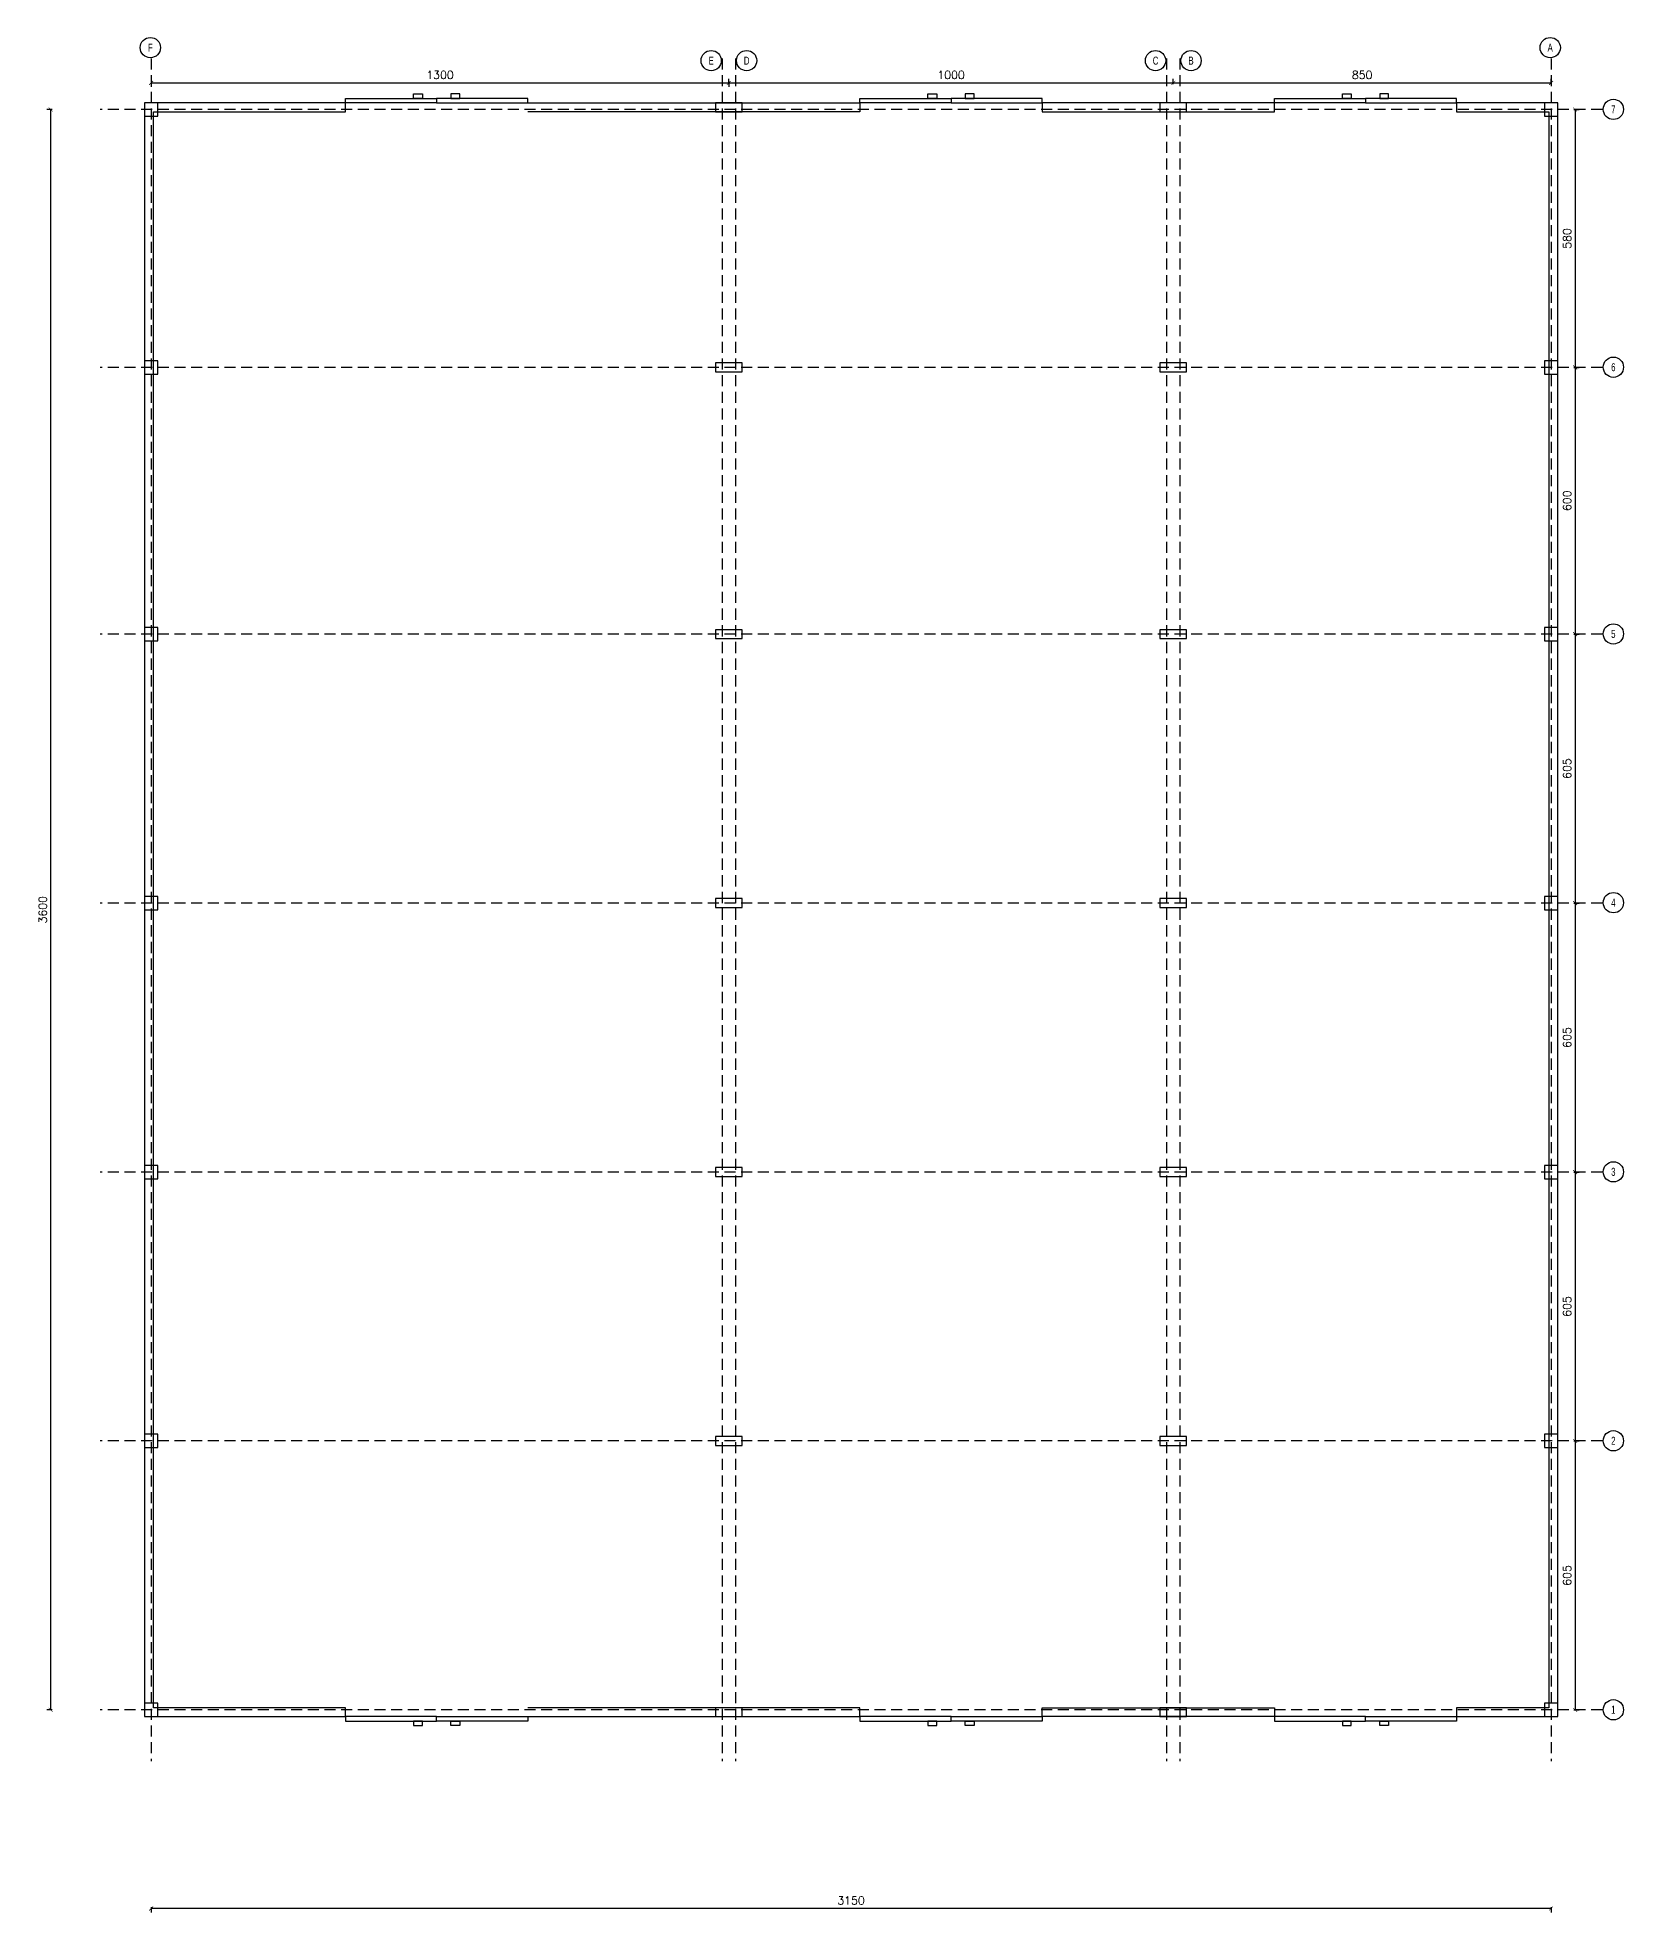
# Model space of a CAD drawing. Header units: metres. Extents: x -3 to 133, y -41 to 2.
# Drawn here: x -2.56 to 33.13, y -40.56 to 1.62 of the extents above; entities that cross this region are included whole.
import ezdxf
from ezdxf.enums import TextEntityAlignment as Align

# ---------------------------------------------------------------- set-up
doc = ezdxf.new("R2010")
doc.units = ezdxf.units.M
doc.linetypes.add('DASHED2', pattern=[0.375, 0.25, -0.125])
for name, color, linetype in [('A-100-DIMS', 14, 'Continuous'), ('A-100-GBUBS', 144, 'Continuous'), ('A-graf-hide', 251, 'DASHED2'), ('A-structure', 153, 'Continuous'), ('A-WALL', 7, 'Continuous')]:
    doc.layers.add(name, color=color, linetype=linetype)
doc.layers.add('Door', color=7, linetype='Continuous', true_color=0x7d26cd)
doc.styles.add('ROMAND', font='romand.shx')
doc.styles.add('SWIS', font='swissl.ttf', dxfattribs={"width": 0.7, "height": 3})
doc.dimstyles.new('1-100', dxfattribs={"dimtxt": 0.18, "dimasz": 0.09, "dimexe": 0.09, "dimexo": 0.045, "dimgap": 0.09, "dimtad": 1, "dimdec": 0, "dimlfac": 100, "dimzin": 0, "dimdsep": 46, "dimtxsty": 'ROMAND', "dimblk": 'ARCHTICK', "dimcen": 0.09, "dimclrd": 256, "dimclre": 256, "dimclrt": 2, "dimadec": 0, "dimazin": 0, "dimtfac": 1, "dimtdec": 0, "dimtix": 1, "dimtofl": 0, "dimtmove": 0, "dimatfit": 3, "dimldrblk": 'DOT', "dimfxl": 0.03, "dimfxlon": 1, "dimtolj": 1, "dimtzin": 0, "dimarcsym": 0})

# ---------------------------------------------------------------- blocks, each defined once
blk = doc.blocks.new('_ArchTick')
at = {"color": 0, "linetype": 'ByBlock', "const_width": 0.15}
blk.add_lwpolyline([(-0.5, -0.5), (0.5, 0.5)], dxfattribs=at)
blk = doc.blocks.new('*D29')
at = {"layer": 'A-100-DIMS', "lineweight": -2, "transparency": 16777216}
for p, q in [((23, 0.569), (23, 0.689)), ((23, 0.599), (31.5, 0.599)), ((31.5, 0.569), (31.5, 0.689))]:
    blk.add_line(p, q, dxfattribs=at)
at = {"layer": 'Defpoints', "color": 0, "transparency": 16777216}
for p in [(31.5, 0.599), (23, 0.15), (31.5, 0.15)]:
    blk.add_point(p, dxfattribs=at)
at = {"layer": 'A-100-DIMS', "lineweight": -2, "transparency": 16777216, "xscale": 0.09, "yscale": 0.09, "zscale": 0.09, "rotation": 180}
blk.add_blockref('_ArchTick', (23, 0.599), dxfattribs=at)
at = {"layer": 'A-100-DIMS', "lineweight": -2, "transparency": 16777216, "xscale": 0.09, "yscale": 0.09, "zscale": 0.09}
blk.add_blockref('_ArchTick', (31.5, 0.599), dxfattribs=at)
at = {"layer": 'A-100-DIMS', "color": 2, "transparency": 16777216, "insert": (27.25, 0.779), "char_height": 0.18, "attachment_point": 5, "style": 'ROMAND'}
blk.add_mtext('\\A1;850', dxfattribs=at)
blk = doc.blocks.new('_Dot')
at = {"color": 0, "linetype": 'ByBlock', "lineweight": -2}
blk.add_line((-0.5, 0), (-1, 0), dxfattribs=at)
at = {"color": 0, "linetype": 'ByBlock', "const_width": 0.5}
blk.add_lwpolyline([(-0.25, 0, 1), (0.25, 0, 1)], format="xyb", close=True, dxfattribs=at)
blk = doc.blocks.new('*D30')
at = {"layer": 'A-100-DIMS', "lineweight": -2, "transparency": 16777216}
for p, q in [((13, 0.569), (13, 0.689)), ((13, 0.599), (23, 0.599)), ((23, 0.569), (23, 0.689))]:
    blk.add_line(p, q, dxfattribs=at)
at = {"layer": 'Defpoints', "color": 0, "transparency": 16777216}
for p in [(23, 0.599), (13, 0.15), (23, 0.15)]:
    blk.add_point(p, dxfattribs=at)
at = {"layer": 'A-100-DIMS', "lineweight": -2, "transparency": 16777216, "xscale": 0.09, "yscale": 0.09, "zscale": 0.09, "rotation": 180}
blk.add_blockref('_ArchTick', (13, 0.599), dxfattribs=at)
at = {"layer": 'A-100-DIMS', "lineweight": -2, "transparency": 16777216, "xscale": 0.09, "yscale": 0.09, "zscale": 0.09}
blk.add_blockref('_ArchTick', (23, 0.599), dxfattribs=at)
at = {"layer": 'A-100-DIMS', "color": 2, "transparency": 16777216, "insert": (18, 0.779), "char_height": 0.18, "attachment_point": 5, "style": 'ROMAND'}
blk.add_mtext('\\A1;1000', dxfattribs=at)
blk = doc.blocks.new('*D31')
at = {"layer": 'A-100-DIMS', "lineweight": -2, "transparency": 16777216}
for p, q in [((0, 0.629), (0, 0.509)), ((0, 0.599), (13, 0.599)), ((13, 0.629), (13, 0.509))]:
    blk.add_line(p, q, dxfattribs=at)
at = {"layer": 'Defpoints', "color": 0, "transparency": 16777216}
for p in [(0, 1.15), (13, 1.15), (13, 0.599)]:
    blk.add_point(p, dxfattribs=at)
at = {"layer": 'A-100-DIMS', "lineweight": -2, "transparency": 16777216, "xscale": 0.09, "yscale": 0.09, "zscale": 0.09, "rotation": 180}
blk.add_blockref('_ArchTick', (0, 0.599), dxfattribs=at)
at = {"layer": 'A-100-DIMS', "lineweight": -2, "transparency": 16777216, "xscale": 0.09, "yscale": 0.09, "zscale": 0.09}
blk.add_blockref('_ArchTick', (13, 0.599), dxfattribs=at)
at = {"layer": 'A-100-DIMS', "color": 2, "transparency": 16777216, "insert": (6.5, 0.779), "char_height": 0.18, "attachment_point": 5, "style": 'ROMAND'}
blk.add_mtext('\\A1;1300', dxfattribs=at)
blk = doc.blocks.new('*D32')
at = {"layer": 'A-100-DIMS', "lineweight": -2, "transparency": 16777216}
for p, q in [((0, -40.437), (0, -40.557)), ((31.5, -40.467), (0, -40.467)), ((31.5, -40.437), (31.5, -40.557))]:
    blk.add_line(p, q, dxfattribs=at)
at = {"layer": 'Defpoints', "color": 0, "transparency": 16777216}
for p in [(0, -37.15), (31.5, -37.15), (0, -40.467)]:
    blk.add_point(p, dxfattribs=at)
at = {"layer": 'A-100-DIMS', "lineweight": -2, "transparency": 16777216, "xscale": 0.09, "yscale": 0.09, "zscale": 0.09, "rotation": 180}
blk.add_blockref('_ArchTick', (0, -40.467), dxfattribs=at)
at = {"layer": 'A-100-DIMS', "lineweight": -2, "transparency": 16777216, "xscale": 0.09, "yscale": 0.09, "zscale": 0.09}
blk.add_blockref('_ArchTick', (31.5, -40.467), dxfattribs=at)
at = {"layer": 'A-100-DIMS', "color": 2, "transparency": 16777216, "insert": (15.75, -40.287), "char_height": 0.18, "attachment_point": 5, "style": 'ROMAND'}
blk.add_mtext('\\A1;3150', dxfattribs=at)
blk = doc.blocks.new('*D33')
at = {"layer": 'A-100-DIMS', "lineweight": -2, "transparency": 16777216}
for p, q in [((-2.229, 0), (-2.349, 0)), ((-2.259, -36), (-2.259, 0)), ((-2.229, -36), (-2.349, -36))]:
    blk.add_line(p, q, dxfattribs=at)
at = {"layer": 'Defpoints', "color": 0, "transparency": 16777216}
for p in [(-2.259, 0), (-1.15, 0), (-1.15, -36)]:
    blk.add_point(p, dxfattribs=at)
at = {"layer": 'A-100-DIMS', "lineweight": -2, "transparency": 16777216, "xscale": 0.09, "yscale": 0.09, "zscale": 0.09}
for p, rotation in [((-2.259, 0), 90), ((-2.259, -36), 270)]:
    blk.add_blockref('_ArchTick', p, dxfattribs=dict(at, rotation=rotation))
at = {"layer": 'A-100-DIMS', "color": 2, "transparency": 16777216, "insert": (-2.439, -18), "char_height": 0.18, "attachment_point": 5, "rotation": 90, "style": 'ROMAND'}
blk.add_mtext('\\A1;3600', dxfattribs=at)
blk = doc.blocks.new('GBUB')
at = {"linetype": 'Continuous'}
blk.add_circle((0, 0), 6, dxfattribs=at)
at = {"color": 2, "style": 'SWIS', "width": 0.7}
blk.add_attdef('GRIDATT', text='', height=4, dxfattribs=at).set_placement((0, 0), align=Align.MIDDLE_CENTER)
blk = doc.blocks.new('*D105')
at = {"layer": 'A-100-DIMS', "lineweight": -2, "transparency": 16777216}
for p, q in [((32.012, 0), (32.132, 0)), ((32.042, 0), (32.042, -5.8)), ((32.012, -5.8), (32.132, -5.8))]:
    blk.add_line(p, q, dxfattribs=at)
at = {"layer": 'Defpoints', "color": 0, "transparency": 16777216}
for p in [(31.65, 0), (31.65, -5.8), (32.042, -5.8)]:
    blk.add_point(p, dxfattribs=at)
at = {"layer": 'A-100-DIMS', "lineweight": -2, "transparency": 16777216, "xscale": 0.09, "yscale": 0.09, "zscale": 0.09}
for p, rotation in [((32.042, 0), 90), ((32.042, -5.8), 270)]:
    blk.add_blockref('_ArchTick', p, dxfattribs=dict(at, rotation=rotation))
at = {"layer": 'A-100-DIMS', "color": 2, "transparency": 16777216, "insert": (31.862, -2.9), "char_height": 0.18, "attachment_point": 5, "rotation": 90, "style": 'ROMAND'}
blk.add_mtext('\\A1;580', dxfattribs=at)
blk = doc.blocks.new('*D107')
at = {"layer": 'A-100-DIMS', "lineweight": -2, "transparency": 16777216}
for p, q in [((32.012, -5.8), (32.132, -5.8)), ((32.042, -5.8), (32.042, -11.8)), ((32.012, -11.8), (32.132, -11.8))]:
    blk.add_line(p, q, dxfattribs=at)
at = {"layer": 'Defpoints', "color": 0, "transparency": 16777216}
for p in [(31.65, -5.8), (31.65, -11.8), (32.042, -11.8)]:
    blk.add_point(p, dxfattribs=at)
at = {"layer": 'A-100-DIMS', "lineweight": -2, "transparency": 16777216, "xscale": 0.09, "yscale": 0.09, "zscale": 0.09}
for p, rotation in [((32.042, -5.8), 90), ((32.042, -11.8), 270)]:
    blk.add_blockref('_ArchTick', p, dxfattribs=dict(at, rotation=rotation))
at = {"layer": 'A-100-DIMS', "color": 2, "transparency": 16777216, "insert": (31.862, -8.8), "char_height": 0.18, "attachment_point": 5, "rotation": 90, "style": 'ROMAND'}
blk.add_mtext('\\A1;600', dxfattribs=at)
blk = doc.blocks.new('*D108')
at = {"layer": 'A-100-DIMS', "lineweight": -2, "transparency": 16777216}
for p, q in [((32.012, -11.8), (32.132, -11.8)), ((32.042, -11.8), (32.042, -17.85)), ((32.012, -17.85), (32.132, -17.85))]:
    blk.add_line(p, q, dxfattribs=at)
at = {"layer": 'Defpoints', "color": 0, "transparency": 16777216}
for p in [(31.65, -11.8), (31.65, -17.85), (32.042, -17.85)]:
    blk.add_point(p, dxfattribs=at)
at = {"layer": 'A-100-DIMS', "lineweight": -2, "transparency": 16777216, "xscale": 0.09, "yscale": 0.09, "zscale": 0.09}
for p, rotation in [((32.042, -11.8), 90), ((32.042, -17.85), 270)]:
    blk.add_blockref('_ArchTick', p, dxfattribs=dict(at, rotation=rotation))
at = {"layer": 'A-100-DIMS', "color": 2, "transparency": 16777216, "insert": (31.862, -14.825), "char_height": 0.18, "attachment_point": 5, "rotation": 90, "style": 'ROMAND'}
blk.add_mtext('\\A1;605', dxfattribs=at)
blk = doc.blocks.new('*D109')
at = {"layer": 'A-100-DIMS', "lineweight": -2, "transparency": 16777216}
for p, q in [((32.012, -17.85), (32.132, -17.85)), ((32.042, -17.85), (32.042, -23.9)), ((32.012, -23.9), (32.132, -23.9))]:
    blk.add_line(p, q, dxfattribs=at)
at = {"layer": 'Defpoints', "color": 0, "transparency": 16777216}
for p in [(31.65, -17.85), (31.65, -23.9), (32.042, -23.9)]:
    blk.add_point(p, dxfattribs=at)
at = {"layer": 'A-100-DIMS', "lineweight": -2, "transparency": 16777216, "xscale": 0.09, "yscale": 0.09, "zscale": 0.09}
for p, rotation in [((32.042, -17.85), 90), ((32.042, -23.9), 270)]:
    blk.add_blockref('_ArchTick', p, dxfattribs=dict(at, rotation=rotation))
at = {"layer": 'A-100-DIMS', "color": 2, "transparency": 16777216, "insert": (31.862, -20.875), "char_height": 0.18, "attachment_point": 5, "rotation": 90, "style": 'ROMAND'}
blk.add_mtext('\\A1;605', dxfattribs=at)
blk = doc.blocks.new('*D110')
at = {"layer": 'A-100-DIMS', "lineweight": -2, "transparency": 16777216}
for p, q in [((32.012, -23.9), (32.132, -23.9)), ((32.042, -23.9), (32.042, -29.95)), ((32.012, -29.95), (32.132, -29.95))]:
    blk.add_line(p, q, dxfattribs=at)
at = {"layer": 'Defpoints', "color": 0, "transparency": 16777216}
for p in [(31.65, -23.9), (31.65, -29.95), (32.042, -29.95)]:
    blk.add_point(p, dxfattribs=at)
at = {"layer": 'A-100-DIMS', "lineweight": -2, "transparency": 16777216, "xscale": 0.09, "yscale": 0.09, "zscale": 0.09}
for p, rotation in [((32.042, -23.9), 90), ((32.042, -29.95), 270)]:
    blk.add_blockref('_ArchTick', p, dxfattribs=dict(at, rotation=rotation))
at = {"layer": 'A-100-DIMS', "color": 2, "transparency": 16777216, "insert": (31.862, -26.925), "char_height": 0.18, "attachment_point": 5, "rotation": 90, "style": 'ROMAND'}
blk.add_mtext('\\A1;605', dxfattribs=at)
blk = doc.blocks.new('*D106')
at = {"layer": 'A-100-DIMS', "lineweight": -2, "transparency": 16777216}
for p, q in [((32.012, -29.95), (32.132, -29.95)), ((32.042, -29.95), (32.042, -36)), ((32.012, -36), (32.132, -36))]:
    blk.add_line(p, q, dxfattribs=at)
at = {"layer": 'Defpoints', "color": 0, "transparency": 16777216}
for p in [(31.65, -29.95), (31.65, -36), (32.042, -36)]:
    blk.add_point(p, dxfattribs=at)
at = {"layer": 'A-100-DIMS', "lineweight": -2, "transparency": 16777216, "xscale": 0.09, "yscale": 0.09, "zscale": 0.09}
for p, rotation in [((32.042, -29.95), 90), ((32.042, -36), 270)]:
    blk.add_blockref('_ArchTick', p, dxfattribs=dict(at, rotation=rotation))
at = {"layer": 'A-100-DIMS', "color": 2, "transparency": 16777216, "insert": (31.862, -32.975), "char_height": 0.18, "attachment_point": 5, "rotation": 90, "style": 'ROMAND'}
blk.add_mtext('\\A1;605', dxfattribs=at)

msp = doc.modelspace()

# ---------------------------------------------------------------- linework, layer by layer
at = {"layer": 'A-graf-hide'}
for points in [[(0, 1.15), (0, -37.15)], [(12.85, 1.15), (12.85, -37.15)], [(13.15, 1.15), (13.15, -37.15)], [(22.85, 1.15), (22.85, -37.15)], [(23.15, 1.15), (23.15, -37.15)], [(31.5, 1.15), (31.5, -37.15)], [(32.65, 0), (-1.15, 0)], [(32.65, -5.8), (-1.15, -5.8)], [(32.65, -11.8), (-1.15, -11.8)], [(32.65, -17.85), (-1.15, -17.85)], [(32.65, -23.9), (-1.15, -23.9)], [(32.65, -29.95), (-1.15, -29.95)], [(32.65, -36), (-1.15, -36)]]:
    msp.add_lwpolyline(points, dxfattribs=at)
at = {"layer": 'A-structure'}
for points in [[(-0.15, -0.15), (0.15, -0.15), (0.15, 0.15), (-0.15, 0.15)], [(12.7, -0.05), (13.3, -0.05), (13.3, 0.15), (12.7, 0.15)], [(22.7, -0.05), (23.3, -0.05), (23.3, 0.15), (22.7, 0.15)], [(31.35, -0.15), (31.65, -0.15), (31.65, 0.15), (31.35, 0.15)], [(-0.15, -5.95), (0.15, -5.95), (0.15, -5.65), (-0.15, -5.65)], [(12.7, -5.9), (13.3, -5.9), (13.3, -5.7), (12.7, -5.7)], [(22.7, -5.9), (23.3, -5.9), (23.3, -5.7), (22.7, -5.7)], [(31.35, -5.95), (31.65, -5.95), (31.65, -5.65), (31.35, -5.65)], [(-0.15, -11.95), (0.15, -11.95), (0.15, -11.65), (-0.15, -11.65)], [(12.7, -11.9), (13.3, -11.9), (13.3, -11.7), (12.7, -11.7)], [(22.7, -11.9), (23.3, -11.9), (23.3, -11.7), (22.7, -11.7)], [(31.35, -11.95), (31.65, -11.95), (31.65, -11.65), (31.35, -11.65)], [(-0.15, -18), (0.15, -18), (0.15, -17.7), (-0.15, -17.7)], [(31.35, -18), (31.65, -18), (31.65, -17.7), (31.35, -17.7)], [(12.7, -17.95), (13.3, -17.95), (13.3, -17.75), (12.7, -17.75)], [(22.7, -17.95), (23.3, -17.95), (23.3, -17.75), (22.7, -17.75)], [(-0.15, -24.05), (0.15, -24.05), (0.15, -23.75), (-0.15, -23.75)], [(12.7, -24), (13.3, -24), (13.3, -23.8), (12.7, -23.8)], [(22.7, -24), (23.3, -24), (23.3, -23.8), (22.7, -23.8)], [(31.35, -24.05), (31.65, -24.05), (31.65, -23.75), (31.35, -23.75)], [(-0.15, -30.1), (0.15, -30.1), (0.15, -29.8), (-0.15, -29.8)], [(12.7, -30.05), (13.3, -30.05), (13.3, -29.85), (12.7, -29.85)], [(22.7, -30.05), (23.3, -30.05), (23.3, -29.85), (22.7, -29.85)], [(31.35, -30.1), (31.65, -30.1), (31.65, -29.8), (31.35, -29.8)], [(-0.15, -36.15), (0.15, -36.15), (0.15, -35.85), (-0.15, -35.85)], [(31.35, -36.15), (31.65, -36.15), (31.65, -35.85), (31.35, -35.85)], [(12.7, -36.15), (13.3, -36.15), (13.3, -35.95), (12.7, -35.95)], [(22.7, -36.15), (23.3, -36.15), (23.3, -35.95), (22.7, -35.95)]]:
    msp.add_lwpolyline(points, close=True, dxfattribs=at)
at = {"layer": 'A-WALL'}
for points in [[(-0.15, 0.15), (-0.15, -36.15), (4.375, -36.15), (4.375, -35.95), (0.05, -35.95), (0.05, -0.05), (4.375, -0.05), (4.375, 0.15)], [(25.275, 0.15), (20.05, 0.15), (20.05, -0.05), (25.275, -0.05)], [(31.65, 0.15), (29.375, 0.15), (29.375, -0.05), (31.45, -0.05), (31.45, -35.95), (29.375, -35.95), (29.375, -36.15), (31.65, -36.15)], [(25.275, -36.15), (20.05, -36.15), (20.05, -35.95), (25.275, -35.95)]]:
    msp.add_lwpolyline(points, close=True, dxfattribs=at)
for points in [[(8.475, 0.15), (15.95, 0.15), (15.95, -0.05), (8.475, -0.05)], [(8.475, -36.15), (15.95, -36.15), (15.95, -35.95), (8.475, -35.95)]]:
    msp.add_lwpolyline(points, dxfattribs=at)
at = {"layer": 'Door'}
for points in [[(6.425, 0.15), (4.375, 0.15), (4.375, 0.25), (6.425, 0.25)], [(6.105, 0.25), (5.905, 0.25), (5.905, 0.35), (6.105, 0.35)], [(6.425, 0.15), (8.475, 0.15), (8.475, 0.25), (6.425, 0.25)], [(6.745, 0.25), (6.945, 0.25), (6.945, 0.35), (6.745, 0.35)], [(18, 0.15), (15.95, 0.15), (15.95, 0.25), (18, 0.25)], [(17.68, 0.25), (17.48, 0.25), (17.48, 0.35), (17.68, 0.35)], [(18, 0.15), (20.05, 0.15), (20.05, 0.25), (18, 0.25)], [(18.32, 0.25), (18.52, 0.25), (18.52, 0.35), (18.32, 0.35)], [(27.325, 0.15), (25.275, 0.15), (25.275, 0.25), (27.325, 0.25)], [(27.005, 0.25), (26.805, 0.25), (26.805, 0.35), (27.005, 0.35)], [(27.325, 0.15), (29.375, 0.15), (29.375, 0.25), (27.325, 0.25)], [(27.645, 0.25), (27.845, 0.25), (27.845, 0.35), (27.645, 0.35)], [(6.425, -36.15), (4.375, -36.15), (4.375, -36.25), (6.425, -36.25)], [(6.105, -36.25), (5.905, -36.25), (5.905, -36.35), (6.105, -36.35)], [(6.425, -36.15), (8.475, -36.15), (8.475, -36.25), (6.425, -36.25)], [(6.745, -36.25), (6.945, -36.25), (6.945, -36.35), (6.745, -36.35)], [(18, -36.15), (15.95, -36.15), (15.95, -36.25), (18, -36.25)], [(17.68, -36.25), (17.48, -36.25), (17.48, -36.35), (17.68, -36.35)], [(18, -36.15), (20.05, -36.15), (20.05, -36.25), (18, -36.25)], [(18.32, -36.25), (18.52, -36.25), (18.52, -36.35), (18.32, -36.35)], [(27.325, -36.15), (25.275, -36.15), (25.275, -36.25), (27.325, -36.25)], [(27.005, -36.25), (26.805, -36.25), (26.805, -36.35), (27.005, -36.35)], [(27.325, -36.15), (29.375, -36.15), (29.375, -36.25), (27.325, -36.25)], [(27.645, -36.25), (27.845, -36.25), (27.845, -36.35), (27.645, -36.35)]]:
    msp.add_lwpolyline(points, close=True, dxfattribs=at)

# ---------------------------------------------------------------- block references
at = {"layer": 'A-100-GBUBS'}
ref = msp.add_blockref('GBUB', (-0.018, 1.393), dxfattribs=dict(at, xscale=0.03800970405427506, yscale=0.03800970405427506, zscale=0.03800970405427506))
ref.add_attrib('GRIDATT', 'F', dxfattribs={"layer": '0', "color": 2, "height": 0.18, "style": 'SWIS', "width": 0.7}).set_placement((-0.018, 1.393), align=Align.MIDDLE_CENTER)
ref = msp.add_blockref('GBUB', (12.602, 1.1), dxfattribs=dict(at, xscale=0.03800970405427506, yscale=0.03800970405427506, zscale=0.03800970405427506))
ref.add_attrib('GRIDATT', 'E', dxfattribs={"layer": '0', "color": 2, "height": 0.18, "style": 'SWIS', "width": 0.7}).set_placement((12.602, 1.1), align=Align.MIDDLE_CENTER)
ref = msp.add_blockref('GBUB', (13.4, 1.1), dxfattribs=dict(at, xscale=0.03800970405427506, yscale=0.03800970405427506, zscale=0.03800970405427506))
ref.add_attrib('GRIDATT', 'D', dxfattribs={"layer": '0', "color": 2, "height": 0.18, "style": 'SWIS', "width": 0.7}).set_placement((13.4, 1.1), align=Align.MIDDLE_CENTER)
ref = msp.add_blockref('GBUB', (22.602, 1.1), dxfattribs=dict(at, xscale=0.03800970405427506, yscale=0.03800970405427506, zscale=0.03800970405427506))
ref.add_attrib('GRIDATT', 'C', dxfattribs={"layer": '0', "color": 2, "height": 0.18, "style": 'SWIS', "width": 0.7}).set_placement((22.602, 1.1), align=Align.MIDDLE_CENTER)
ref = msp.add_blockref('GBUB', (23.4, 1.1), dxfattribs=dict(at, xscale=0.03800970405427506, yscale=0.03800970405427506, zscale=0.03800970405427506))
ref.add_attrib('GRIDATT', 'B', dxfattribs={"layer": '0', "color": 2, "height": 0.18, "style": 'SWIS', "width": 0.7}).set_placement((23.4, 1.1), align=Align.MIDDLE_CENTER)
ref = msp.add_blockref('GBUB', (31.482, 1.393), dxfattribs=dict(at, xscale=0.03800970405427506, yscale=0.03800970405427506, zscale=0.03800970405427506))
ref.add_attrib('GRIDATT', 'A', dxfattribs={"layer": '0', "color": 2, "height": 0.18, "style": 'SWIS', "width": 0.7}).set_placement((31.482, 1.393), align=Align.MIDDLE_CENTER)
ref = msp.add_blockref('GBUB', (32.903, 0.004), dxfattribs=dict(at, xscale=0.03800970405427506, yscale=0.03800970405427506, zscale=0.03800970405427506))
ref.add_attrib('GRIDATT', '7', dxfattribs={"layer": '0', "color": 2, "height": 0.18, "style": 'SWIS', "width": 0.7}).set_placement((32.903, 0.004), align=Align.MIDDLE_CENTER)
ref = msp.add_blockref('GBUB', (32.903, -5.796), dxfattribs=dict(at, xscale=0.03800970405427506, yscale=0.03800970405427506, zscale=0.03800970405427506))
ref.add_attrib('GRIDATT', '6', dxfattribs={"layer": '0', "color": 2, "height": 0.18, "style": 'SWIS', "width": 0.7}).set_placement((32.903, -5.796), align=Align.MIDDLE_CENTER)
ref = msp.add_blockref('GBUB', (32.903, -11.796), dxfattribs=dict(at, xscale=0.03800970405427506, yscale=0.03800970405427506, zscale=0.03800970405427506))
ref.add_attrib('GRIDATT', '5', dxfattribs={"layer": '0', "color": 2, "height": 0.18, "style": 'SWIS', "width": 0.7}).set_placement((32.903, -11.796), align=Align.MIDDLE_CENTER)
ref = msp.add_blockref('GBUB', (32.904, -17.841), dxfattribs=dict(at, xscale=0.03800970405427506, yscale=0.03800970405427506, zscale=0.03800970405427506))
ref.add_attrib('GRIDATT', '4', dxfattribs={"layer": '0', "color": 2, "height": 0.18, "style": 'SWIS', "width": 0.7}).set_placement((32.904, -17.841), align=Align.MIDDLE_CENTER)
ref = msp.add_blockref('GBUB', (32.903, -23.896), dxfattribs=dict(at, xscale=0.03800970405427506, yscale=0.03800970405427506, zscale=0.03800970405427506))
ref.add_attrib('GRIDATT', '3', dxfattribs={"layer": '0', "color": 2, "height": 0.18, "style": 'SWIS', "width": 0.7}).set_placement((32.903, -23.896), align=Align.MIDDLE_CENTER)
ref = msp.add_blockref('GBUB', (32.903, -29.946), dxfattribs=dict(at, xscale=0.03800970405427506, yscale=0.03800970405427506, zscale=0.03800970405427506))
ref.add_attrib('GRIDATT', '2', dxfattribs={"layer": '0', "color": 2, "height": 0.18, "style": 'SWIS', "width": 0.7}).set_placement((32.903, -29.946), align=Align.MIDDLE_CENTER)
ref = msp.add_blockref('GBUB', (32.903, -35.996), dxfattribs=dict(at, xscale=0.03800970405427506, yscale=0.03800970405427506, zscale=0.03800970405427506))
ref.add_attrib('GRIDATT', '1', dxfattribs={"layer": '0', "color": 2, "height": 0.18, "style": 'SWIS', "width": 0.7}).set_placement((32.903, -35.996), align=Align.MIDDLE_CENTER)

# ---------------------------------------------------------------- dimensions: what is measured, and where the dimension line sits
at = {"layer": 'A-100-DIMS'}
for base, p1, p2, picture, middle in [((13, 0.599), (0, 1.15), (13, 1.15), '*D31', (6.5, 0.779)), ((23, 0.599), (13, 0.15), (23, 0.15), '*D30', (18, 0.779)), ((31.5, 0.599), (23, 0.15), (31.5, 0.15), '*D29', (27.25, 0.779)), ((0, -40.467), (31.5, -37.15), (0, -37.15), '*D32', (15.75, -40.287))]:
    dim = msp.add_linear_dim(base=base, p1=p1, p2=p2, dimstyle='1-100', override={"dimtmove": 1}, dxfattribs=at)
    dim.commit()
    dim.dimension.update_dxf_attribs({"geometry": picture, "text_midpoint": middle})
for base, p1, p2, picture, middle in [((-2.259, 0), (-1.15, -36), (-1.15, 0), '*D33', (-2.439, -18)), ((32.042, -5.8), (31.65, 0), (31.65, -5.8), '*D105', (31.862, -2.9)), ((32.042, -11.8), (31.65, -5.8), (31.65, -11.8), '*D107', (31.862, -8.8)), ((32.042, -17.85), (31.65, -11.8), (31.65, -17.85), '*D108', (31.862, -14.825)), ((32.042, -23.9), (31.65, -17.85), (31.65, -23.9), '*D109', (31.862, -20.875)), ((32.042, -29.95), (31.65, -23.9), (31.65, -29.95), '*D110', (31.862, -26.925)), ((32.042, -36), (31.65, -29.95), (31.65, -36), '*D106', (31.862, -32.975))]:
    dim = msp.add_linear_dim(base=base, p1=p1, p2=p2, angle=90, dimstyle='1-100', override={"dimtmove": 1}, dxfattribs=at)
    dim.commit()
    dim.dimension.update_dxf_attribs({"geometry": picture, "text_midpoint": middle})

doc.saveas('drawing.dxf')
